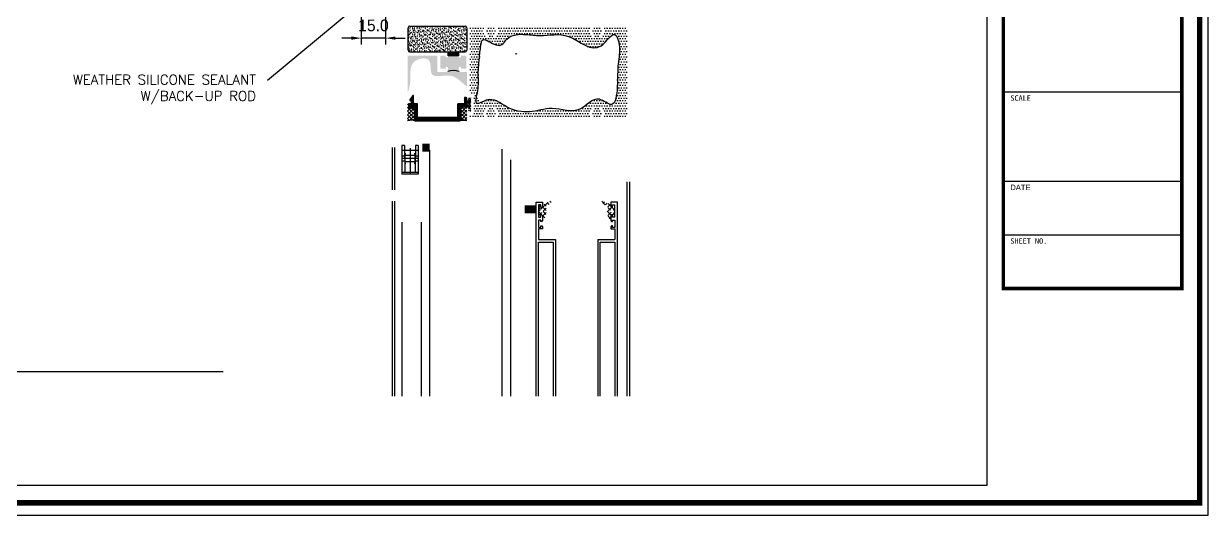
# Model space of a CAD drawing. Header units: millimetres. Extents: x 7297 to 60227, y -7497 to 19324.
# Drawn here: x 22344 to 23072, y 10431 to 10733 of the extents above; entities that cross this region are included whole.
import ezdxf

# ---------------------------------------------------------------- set-up
doc = ezdxf.new("R2010")
doc.units = ezdxf.units.MM
for name, color, linetype in [('NS_CAULKING', 8, 'Continuous'), ('NS_COL_D-GREY', 8, 'Continuous'), ('NS_DIM', 1, 'Continuous'), ('NS_FORM', 7, 'Continuous'), ('NS_TEXT', 2, 'Continuous')]:
    doc.layers.add(name, color=color, linetype=linetype)
doc.styles.add('Expo M', font='Expo M.ttf')
doc.styles.add('style1', font='simplex.shx')
doc.dimstyles.new('N-SPACE', dxfattribs={"dimscale": 4, "dimtxt": 1.8, "dimasz": 1.5, "dimexe": 1, "dimexo": 1, "dimgap": 1, "dimtad": 1, "dimtoh": 1, "dimdec": 1, "dimzin": 1, "dimdsep": 46, "dimtxsty": 'Expo M', "dimcen": 2, "dimclrd": 1, "dimclre": 1, "dimclrt": 2, "dimadec": 1, "dimazin": 0, "dimtfac": 1, "dimtdec": 1, "dimtix": 1, "dimtmove": 1, "dimatfit": 3, "dimfxl": 1, "dimtolj": 1, "dimtzin": 1, "dimarcsym": 0})
pattern_1 = [(45, (-13537.5487, 5776.7303), (-1.122532015, 1.122532015), []), (135, (-13537.5487, 5776.7303), (-1.122532015, -1.122532015), [])]
pattern_2 = [(45, (22001.5755, 9298.0482), (-1.3258252, 1.3258252), []), (135, (22001.5755, 9298.0482), (-1.3258252, -1.3258252), [])]

# ---------------------------------------------------------------- blocks, each defined once
blk = doc.blocks.new('*D398')
at = {"layer": 'NS_DIM', "color": 1, "lineweight": -2, "transparency": 16777216}
for p, q in [((22551.45, 10744.99), (22551.45, 10719.78)), ((22566.45, 10744.99), (22566.45, 10719.78)), ((22545.45, 10723.78), (22539.45, 10723.78)), ((22566.45, 10723.78), (22551.45, 10723.78)), ((22572.45, 10723.78), (22578.45, 10723.78))]:
    blk.add_line(p, q, dxfattribs=at)
at = {"layer": 'NS_DIM', "color": 1, "transparency": 16777216}
for points in [[(22545.45, 10724.78), (22545.45, 10722.78), (22551.45, 10723.78)], [(22572.45, 10724.78), (22572.45, 10722.78), (22566.45, 10723.78)]]:
    blk.add_solid(points, dxfattribs=at)
at = {"layer": 'NS_DIM', "color": 2, "transparency": 16777216, "insert": (22558.95, 10731.56), "char_height": 7.2, "attachment_point": 5, "style": 'Expo M'}
blk.add_mtext('\\A1;15.0', dxfattribs=at)
blk = doc.blocks.new('AL-TEMPLATE')
at = {"color": 8}
for p, q in [((2716.82, 1118.41), (2800.02, 1118.41)), ((2716.82, 1076.81), (2800.02, 1076.81)), ((2716.82, 1051.85), (2800.02, 1051.85))]:
    blk.add_line(p, q, dxfattribs=at)
at = {"color": 7, "ltscale": 2}
blk.add_lwpolyline([(1972.34, 1515.25), (1972.34, 921.25), (2812.34, 921.25), (2812.34, 1515.25)], close=True, dxfattribs=at)
at = {"color": 8}
for points, const_width in [([(1976.34, 1509.45), (2808.34, 1509.45), (2808.34, 927.05), (1976.34, 927.05)], 2.5), ([(2716.82, 1409.8), (2800.02, 1409.8), (2800.02, 1026.89), (2716.82, 1026.89)], 1.66)]:
    blk.add_lwpolyline(points, close=True, dxfattribs=dict(at, const_width=const_width))
at = {"color": 9}
blk.add_lwpolyline([(1984.07, 1501.32), (2709.08, 1501.32), (2709.08, 935.18), (1984.07, 935.18)], close=True, dxfattribs=at)
at = {"color": 8, "width": 438.9675, "attachment_point": 1}
for s, insert, char_height in [('SCALE', (2720.1, 1116.8), 2.556), ('{\\fﾱﾼﾸﾲ|b0|i0|c129|p49;DATE}', (2720.1, 1075.2), 2.5559), ('SHEET NO.', (2720.1, 1050.24), 2.556)]:
    blk.add_mtext(s, dxfattribs=dict(at, insert=insert, char_height=char_height))
blk = doc.blocks.new('*D381')
at = {"layer": 'NS_DIM', "color": 1, "lineweight": -2, "transparency": 16777216}
for p, q in [((22362.45, 10748.99), (22111.74, 10748.99)), ((22115.74, 10742.99), (22115.74, 10524.7)), ((22466.45, 10518.7), (22111.74, 10518.7))]:
    blk.add_line(p, q, dxfattribs=at)
at = {"layer": 'NS_DIM', "color": 1, "transparency": 16777216}
for points in [[(22114.74, 10742.99), (22116.74, 10742.99), (22115.74, 10748.99)], [(22114.74, 10524.7), (22116.74, 10524.7), (22115.74, 10518.7)]]:
    blk.add_solid(points, dxfattribs=at)
at = {"layer": 'NS_DIM', "color": 2, "transparency": 16777216, "insert": (22107.96, 10633.84), "char_height": 7.2, "attachment_point": 5, "rotation": 90, "style": 'Expo M'}
blk.add_mtext('\\A1;WINDOW "DIM"', dxfattribs=at)

msp = doc.modelspace()

# ---------------------------------------------------------------- hatches: boundary and pattern name
at = {"layer": 'NS_CAULKING'}
msp.add_hatch(color=256, dxfattribs=at).paths.add_polyline_path([(22612.86, 10705.44), (22612.86, 10704.99), (22615.66, 10704.99, 0.414214), (22616.16, 10705.49), (22616.16, 10712.49, 0.414214), (22615.66, 10712.99), (22612.86, 10712.99), (22612.86, 10712.54, -1), (22611.36, 10712.54), (22611.36, 10712.99), (22604.86, 10712.99), (22604.86, 10712.54, -1), (22603.36, 10712.54), (22603.36, 10712.99), (22600.66, 10712.99, 0.414214), (22600.16, 10712.49), (22600.16, 10705.49, 0.414214), (22600.66, 10704.99), (22603.36, 10704.99), (22603.36, 10705.44, -1), (22604.86, 10705.44), (22604.86, 10703.74, -0.198912), (22604.64, 10703.21, -0.200897), (22611.58, 10703.21, -0.198912), (22611.36, 10703.74), (22611.36, 10704.99), (22611.36, 10705.44, -1)])
at = {"layer": 'NS_COL_D-GREY'}
h = msp.add_hatch(dxfattribs=at)
h.set_pattern_fill('AR-SAND', color=256, style=0)
h.set_pattern_definition([(37.5, (50082.4595, -442691.8323), (-0.062993358, 1.926823769), [0, -1.52, 0, -1.7, 0, -1.625]), (7.5, (50082.4595, -442691.8323), (1.769776705, 2.822146065), [0, -0.82, 0, -1.37, 0, -0.525]), (327.5, (50081.2295, -442691.8323), (3.114141862, 0.0056590535), [0, -0.5, 0, -1.8, 0, -2.35]), (317.5, (50081.2295, -442691.8323), (3.006126605, 0.877675565), [0, -0.25, 0, -1.18, 0, -1.35])])
edge = h.paths.add_edge_path()
edge.add_arc((22615.3, 10716.3), 1, 270, 360)
edge.add_line((22616.3, 10716.3), (22616.3, 10730.19))
edge.add_arc((22615.3, 10730.19), 1, 0, 90)
edge.add_line((22615.3, 10731.19), (22581.25, 10731.19))
edge.add_arc((22581.25, 10730.19), 1, 90, 180)
edge.add_line((22580.25, 10730.19), (22580.25, 10716.3))
edge.add_arc((22581.25, 10716.3), 1, 180, 270)
edge.add_line((22581.25, 10715.3), (22615.3, 10715.3))
h = msp.add_hatch(dxfattribs=at)
h.set_pattern_fill('DOTS', color=256, style=0)
h.set_pattern_definition([(0, (17335.385, -3078.2718), (0.79375, 1.5875), [0, -1.5875])])
edge = h.paths.add_edge_path(flags=16)
edge.add_spline(control_points=[(22625.34, 10721.37), (22624.85, 10718.62), (22624.09, 10712.1), (22623.39, 10701.47), (22623.09, 10693.65), (22623, 10681.04), (22631.35, 10689.17), (22641.25, 10679.66), (22655.03, 10677.28), (22669.68, 10682.6), (22685.53, 10675.59), (22695.72, 10690.25), (22707.47, 10678.98), (22709.44, 10696.5), (22708.78, 10707.21), (22711.25, 10717.3), (22707.26, 10730.32), (22696.38, 10710.65), (22680.14, 10728.84), (22664.23, 10724.51), (22651.91, 10726.42), (22642.21, 10726.12), (22637.52, 10717.79), (22631.51, 10720.58), (22626.38, 10723.79), (22625.43, 10721.83), (22625.34, 10721.37)], knot_values=[0, 0, 0, 0, 8.363903, 20.005017, 29.990578, 38.123868, 42.18002, 55.775346, 69.953636, 83.874047, 101.000985, 114.398638, 122.462456, 133.741096, 148.243987, 159.952815, 166.607807, 177.571652, 198.479008, 216.031589, 224.605828, 236.724048, 241.361913, 249.492277, 253.598612, 255.01137, 255.01137, 255.01137, 255.01137], degree=3, periodic=0)
edge = h.paths.add_edge_path()
edge.add_arc((22620.16, 10677.79), 0.5, 270.00111, 360.00202)
edge.add_line((22620.66, 10677.79), (22620.66, 10688.19))
edge.add_arc((22620.16, 10688.19), 0.5, 0.00202, 90.00111)
edge.add_line((22620.16, 10688.69), (22618.66, 10688.69))
edge.add_arc((22618.66, 10689.19), 0.5, 180.00071, 270.00111, ccw=False)
edge.add_line((22618.16, 10689.19), (22618.16, 10731.29))
edge.add_line((22618.16, 10731.29), (22626.84, 10731.29))
edge.add_arc((22626.84, 10730.79), 0.5, -28.43689, 90, ccw=False)
edge.add_arc((22631.46, 10728.29), 4.75, 151.56311, 224.67438)
edge.add_arc((22628.79, 10725.65), 1, 224.67438, 404.67438)
edge.add_arc((22631.46, 10728.29), 2.75, -44.6766, 224.67438, ccw=False)
edge.add_arc((22634.12, 10725.65), 1, 135.3234, 270)
edge.add_line((22634.12, 10724.65), (22634.12, 10724.65))
edge.add_arc((22634.12, 10725.65), 1, 270.00058, 315.3234)
edge.add_arc((22631.46, 10728.29), 4.75, 315.3234, 388.43689)
edge.add_arc((22636.07, 10730.79), 0.5, 90, 208.43689, ccw=False)
edge.add_line((22636.07, 10731.29), (22691.84, 10731.29))
edge.add_arc((22691.84, 10730.79), 0.5, -28.43689, 90, ccw=False)
edge.add_arc((22696.46, 10728.29), 4.75, 151.56311, 224.67438)
edge.add_arc((22693.79, 10725.65), 1, 224.67438, 404.67438)
edge.add_arc((22696.46, 10728.29), 2.75, -44.6766, 224.67438, ccw=False)
edge.add_arc((22699.12, 10725.65), 1, 135.3234, 315.3234)
edge.add_arc((22696.46, 10728.29), 4.75, 315.3234, 388.43689)
edge.add_arc((22701.07, 10730.79), 0.5, 90, 208.43689, ccw=False)
edge.add_line((22701.07, 10731.29), (22714.76, 10731.29))
edge.add_line((22714.76, 10731.29), (22714.76, 10674.69))
edge.add_line((22714.76, 10674.69), (22701.07, 10674.69))
edge.add_arc((22701.07, 10675.19), 0.5, 151.56311, 270, ccw=False)
edge.add_arc((22696.46, 10677.69), 4.75, 331.56311, 404.6766)
edge.add_arc((22699.12, 10680.32), 1, 44.6766, 224.6766)
edge.add_arc((22696.46, 10677.69), 2.75, -224.67438, 44.6766, ccw=False)
edge.add_arc((22693.79, 10680.32), 1, 315.32562, 495.32562)
edge.add_arc((22696.46, 10677.69), 4.75, 135.32562, 208.43689)
edge.add_arc((22691.84, 10675.19), 0.5, -90, 28.43689, ccw=False)
edge.add_line((22691.84, 10674.69), (22636.07, 10674.69))
edge.add_arc((22636.07, 10675.19), 0.5, 151.56311, 270, ccw=False)
edge.add_arc((22631.46, 10677.69), 4.75, 331.56311, 404.6766)
edge.add_arc((22634.12, 10680.32), 1, 44.6766, 224.6766)
edge.add_arc((22631.46, 10677.69), 2.75, -224.67438, 44.6766, ccw=False)
edge.add_arc((22628.79, 10680.32), 1, 315.32562, 495.32562)
edge.add_arc((22631.46, 10677.69), 4.75, 135.32562, 208.43689)
edge.add_arc((22626.84, 10675.19), 0.5, -90, 28.43689, ccw=False)
edge.add_line((22626.84, 10674.69), (22618.66, 10674.69))
edge.add_arc((22618.66, 10675.19), 0.5, 180, 270, ccw=False)
edge.add_line((22618.16, 10675.19), (22618.16, 10676.79))
edge.add_arc((22618.66, 10676.79), 0.5, 90.00111, 180, ccw=False)
edge.add_line((22618.66, 10677.29), (22620.16, 10677.29))
edge = h.paths.add_edge_path()
edge.add_line((22617.46, 10686.99), (22617.46, 10684.99))
edge.add_line((22618.96, 10686.99), (22617.46, 10686.99))
edge.add_line((22618.96, 10678.99), (22618.96, 10686.99))
edge.add_line((22617.46, 10678.99), (22618.96, 10678.99))
edge.add_line((22617.46, 10680.99), (22617.46, 10678.99))
h = msp.add_hatch(dxfattribs=at)
h.set_pattern_fill('AR-SAND', color=256, scale=0.5, style=0)
h.set_pattern_definition([(37.5, (38972.8013, -446790.39), (-0.031496679, 0.9634118845), [0, -0.76, 0, -0.85, 0, -0.8125]), (7.5, (38972.8013, -446790.39), (0.8848883526, 1.4110730326), [0, -0.41, 0, -0.685, 0, -0.2625]), (327.5, (38972.1863, -446790.39), (1.5570709309, 0.0028295268), [0, -0.25, 0, -0.9, 0, -1.175]), (317.5, (38972.1863, -446790.39), (1.5030633023, 0.4388377825), [0, -0.125, 0, -0.59, 0, -0.675])])
edge = h.paths.add_edge_path()
edge.add_arc((22597.65, 10712.49), 0.5, 0, 90, ccw=False)
edge.add_line((22598.15, 10712.49), (22598.15, 10703.49))
edge.add_arc((22598.65, 10703.49), 0.5, 180, 270)
edge.add_line((22598.65, 10702.99), (22604.1, 10702.99))
edge.add_arc((22604.1, 10703.74), 0.75, 270, 360)
edge.add_line((22604.85, 10703.74), (22604.85, 10705.44))
edge.add_arc((22604.1, 10705.44), 0.75, 0, 180)
edge.add_line((22603.35, 10705.44), (22603.35, 10704.99))
edge.add_line((22603.35, 10704.99), (22600.65, 10704.99))
edge.add_arc((22600.65, 10705.49), 0.5, 180, 270, ccw=False)
edge.add_line((22600.15, 10705.49), (22600.15, 10712.49))
edge.add_arc((22600.65, 10712.49), 0.5, 90, 180, ccw=False)
edge.add_line((22600.65, 10712.99), (22603.35, 10712.99))
edge.add_line((22603.35, 10712.99), (22603.35, 10712.54))
edge.add_arc((22604.1, 10712.54), 0.75, 180, 360)
edge.add_line((22604.85, 10712.54), (22604.85, 10712.99))
edge.add_line((22604.85, 10712.99), (22611.36, 10712.99))
edge.add_line((22611.36, 10712.99), (22611.36, 10712.54))
edge.add_arc((22612.11, 10712.54), 0.75, 180, 360)
edge.add_line((22612.86, 10712.54), (22612.86, 10712.99))
edge.add_line((22612.86, 10712.99), (22615.66, 10712.99))
edge.add_arc((22615.66, 10712.49), 0.5, 0, 90, ccw=False)
edge.add_line((22616.16, 10712.49), (22616.16, 10705.49))
edge.add_arc((22615.66, 10705.49), 0.5, -90, 0, ccw=False)
edge.add_line((22615.66, 10704.99), (22612.86, 10704.99))
edge.add_line((22612.86, 10704.99), (22612.86, 10705.44))
edge.add_arc((22612.11, 10705.44), 0.75, 360, 540)
edge.add_line((22611.36, 10705.44), (22611.36, 10704.99))
edge.add_line((22611.36, 10704.99), (22611.36, 10703.74))
edge.add_arc((22612.11, 10703.74), 0.75, 180, 270)
edge.add_line((22612.11, 10702.99), (22615.96, 10702.99))
edge.add_arc((22615.96, 10702.49), 0.5, 0.00236, 90, ccw=False)
edge.add_line((22616.46, 10702.49), (22616.46, 10693.9))
edge.add_spline(control_points=[(22616.45, 10693.9), (22614.89, 10695.26), (22612.46, 10697.37), (22608.34, 10700.55), (22602.74, 10701.19), (22592.3, 10698.75), (22596.1, 10712.93), (22579.77, 10710.25), (22582.77, 10698.37), (22580.7, 10692.17), (22579.96, 10689.93)], knot_values=[0.006345, 0.006345, 0.006345, 0.006345, 6.244667, 9.750719, 15.185216, 23.6789, 32.504152, 41.489691, 54.23012, 61.388626, 61.388626, 61.388626, 61.388626], degree=3, periodic=0)
edge.add_line((22579.96, 10689.93), (22579.96, 10712.99))
edge.add_line((22579.96, 10712.99), (22597.65, 10712.99))
h = msp.add_hatch(dxfattribs=at)
h.set_pattern_fill('ANSI31', color=256, scale=3, angle=315, style=0)
h.set_pattern_definition([(0, (58084.2654, 471887.4375), (1e-16, -0.375), [])])
h.paths.add_polyline_path([(22611.33, 10712.99), (22604.98, 10712.99), (22604.98, 10714.99), (22607.86, 10714.99), (22608.16, 10714.69), (22608.45, 10714.99), (22611.33, 10714.99)])
h = msp.add_hatch(dxfattribs=at)
h.set_pattern_fill('ANSI31', color=256, scale=0.2, style=0)
h.set_pattern_definition([(45, (-13537.5487, 5776.73026), (-0.449012806, 0.449012806), [])])
h.paths.add_polyline_path([(22612.16, 10672.99, 0.414213), (22612.66, 10673.49), (22612.66, 10680.99, -0.414213), (22613.16, 10681.49), (22617.76, 10681.49), (22617.76, 10681.99), (22616.46, 10682.99), (22616.46, 10683.49, -0.414214), (22616.96, 10683.99), (22618.16, 10683.99, 1), (22618.16, 10684.99), (22616.97, 10684.99, -0.426008), (22616.45, 10685.49), (22616.45, 10686.75, 0.37528), (22615.96, 10687.19), (22614.96, 10687.19), (22614.96, 10683.99, -0.414214), (22614.46, 10683.49), (22611.16, 10683.49, 0.414213), (22610.66, 10682.99), (22610.66, 10675.49, -0.414213), (22610.16, 10674.99), (22586.65, 10674.99, -0.414214), (22586.15, 10675.49), (22586.15, 10682.99, 0.414214), (22585.65, 10683.49), (22584.16, 10683.49, -0.414214), (22583.66, 10683.99), (22583.66, 10688.49), (22583.16, 10688.49), (22581.36, 10685.79), (22581.36, 10685.49), (22581.86, 10685.49, -0.414214), (22582.16, 10685.19), (22582.16, 10683.99, -0.414214), (22581.66, 10683.49), (22580.45, 10683.49), (22580.45, 10680.99), (22583.65, 10680.99, -0.414214), (22584.15, 10680.49), (22584.15, 10673.49, 0.414214), (22584.65, 10672.99)])
h = msp.add_hatch(dxfattribs=at)
h.set_pattern_fill('ANSI37', color=256, scale=0.5, style=0)
h.set_pattern_definition(pattern_1)
h.paths.add_polyline_path([(22584.15, 10680.49, 0.414214), (22583.65, 10680.99), (22580.45, 10680.99), (22580.45, 10683.29), (22579.95, 10683.29), (22579.95, 10672.99, -0.133993), (22584.4, 10673.06, -0.26546), (22584.15, 10673.49)])
h = msp.add_hatch(dxfattribs=at)
h.set_pattern_fill('ANSI37', color=256, scale=0.5, style=0)
h.set_pattern_definition(pattern_1)
h.paths.add_polyline_path([(22616.45, 10680.49, -1), (22617.45, 10680.49), (22617.45, 10678.99), (22618.95, 10678.99), (22618.95, 10686.99), (22617.45, 10686.99), (22617.45, 10685.49, -0.402517), (22616.97, 10684.99), (22618.16, 10684.99, -1), (22618.16, 10683.99), (22616.96, 10683.99, 0.414214), (22616.46, 10683.49), (22616.46, 10682.99), (22617.76, 10681.99), (22617.76, 10681.49), (22613.16, 10681.49, 0.414213), (22612.66, 10680.99), (22612.66, 10673.49, -0.323396), (22612.32, 10673.01, -0.080089), (22616.45, 10672.99)])
h = msp.add_hatch(dxfattribs=at)
h.set_pattern_fill('ANSI37', color=256, scale=15, style=0)
h.set_pattern_definition(pattern_2)
edge = h.paths.add_edge_path(flags=16)
edge.add_arc((22661.8, 10618.38), 0.3, 70.12924, 180)
edge.add_line((22661.5, 10618.38), (22661.5, 10616.64))
edge.add_arc((22661.8, 10616.64), 0.3, 180, 289.87076)
edge.add_arc((22659.15, 10623.99), 8.12, 289.87076, 298.29301)
edge.add_arc((22662.56, 10617.51), 0.8, 303.16009, 416.83991)
edge.add_arc((22659.15, 10611.03), 8.12, 61.70699, 70.12924)
edge = h.paths.add_edge_path()
edge.add_arc((22664.94, 10619.84), 0.3, 133.03891, 260.40593, ccw=False)
edge.add_line((22664.74, 10620.06), (22668.49, 10622.91))
edge.add_arc((22668.15, 10623.28), 0.5, 313.04826, 486.98223)
edge.add_line((22667.85, 10623.68), (22663.24, 10621.48))
edge.add_arc((22663.46, 10621.03), 0.5, 115.7063, 180)
edge.add_line((22662.96, 10621.03), (22662.96, 10620.24))
edge.add_line((22662.96, 10620.24), (22662.46, 10619.74))
edge.add_line((22662.46, 10619.74), (22661.8, 10619.74))
edge.add_line((22661.8, 10619.74), (22661.58, 10620.59))
edge.add_arc((22661.29, 10620.51), 0.3, 14.99972, 150.0003)
edge.add_line((22661.03, 10620.66), (22660.8, 10620.26))
edge.add_arc((22661.06, 10620.11), 0.3, 150, 180)
edge.add_line((22660.76, 10620.11), (22660.76, 10615.15))
edge.add_arc((22661.06, 10615.15), 0.3, 180, 230)
edge.add_line((22660.86, 10614.92), (22661.26, 10614.58))
edge.add_arc((22661.46, 10614.81), 0.3, 230, 360)
edge.add_line((22661.76, 10614.81), (22661.76, 10614.91))
edge.add_line((22661.76, 10614.91), (22661.76, 10615.24))
edge.add_line((22661.76, 10615.24), (22662.46, 10615.24))
edge.add_line((22662.46, 10615.24), (22662.96, 10614.74))
edge.add_line((22662.96, 10614.74), (22662.96, 10612.51))
edge.add_line((22662.96, 10612.51), (22663, 10612.51))
edge.add_arc((22663, 10614.01), 1.5, 270, 340.56657)
edge.add_arc((22645.55, 10620.16), 20, 340.56657, 348.39938)
edge.add_line((22665.14, 10616.14), (22665.14, 10619.25))
edge.add_arc((22664.84, 10619.25), 0.3, 0, 80.40593)
h = msp.add_hatch(dxfattribs=at)
h.set_pattern_fill('ANSI37', color=256, scale=15, style=0)
h.set_pattern_definition(pattern_2)
edge = h.paths.add_edge_path(flags=16)
edge.add_arc((22706.11, 10618.38), 0.3, 0, 109.87076)
edge.add_arc((22708.77, 10611.03), 8.12, 109.87076, 118.29301)
edge.add_arc((22705.36, 10617.51), 0.8, 123.16009, 236.83991)
edge.add_arc((22708.77, 10623.99), 8.12, 241.70699, 250.12924)
edge.add_arc((22706.11, 10616.64), 0.3, 250.12924, 360)
edge.add_line((22706.41, 10616.64), (22706.41, 10618.38))
edge = h.paths.add_edge_path()
edge.add_arc((22702.97, 10619.84), 0.3, -80.40593, 46.96109, ccw=False)
edge.add_arc((22703.07, 10619.25), 0.3, 99.59407, 180)
edge.add_line((22702.77, 10619.25), (22702.77, 10616.14))
edge.add_arc((22722.36, 10620.16), 20, 191.60062, 199.43343)
edge.add_arc((22704.92, 10614.01), 1.5, 199.43343, 270)
edge.add_line((22704.92, 10612.51), (22704.96, 10612.51))
edge.add_line((22704.96, 10612.51), (22704.96, 10614.74))
edge.add_line((22704.96, 10614.74), (22705.46, 10615.24))
edge.add_line((22705.46, 10615.24), (22706.16, 10615.24))
edge.add_line((22706.16, 10615.24), (22706.16, 10614.91))
edge.add_line((22706.16, 10614.91), (22706.16, 10614.81))
edge.add_arc((22706.46, 10614.81), 0.3, 180, 310)
edge.add_line((22706.65, 10614.58), (22707.05, 10614.92))
edge.add_arc((22706.86, 10615.15), 0.3, 310, 360)
edge.add_line((22707.16, 10615.15), (22707.16, 10620.11))
edge.add_arc((22706.86, 10620.11), 0.3, 0, 30)
edge.add_line((22707.12, 10620.26), (22706.89, 10620.66))
edge.add_arc((22706.63, 10620.51), 0.3, 29.9997, 165.00028)
edge.add_line((22706.34, 10620.59), (22706.11, 10619.74))
edge.add_line((22706.11, 10619.74), (22705.46, 10619.74))
edge.add_line((22705.46, 10619.74), (22704.96, 10620.24))
edge.add_line((22704.96, 10620.24), (22704.96, 10621.03))
edge.add_arc((22704.46, 10621.03), 0.5, 0, 64.2937)
edge.add_line((22704.67, 10621.48), (22700.07, 10623.68))
edge.add_arc((22699.77, 10623.28), 0.5, 53.01777, 226.95174)
edge.add_line((22699.43, 10622.91), (22703.18, 10620.06))

# ---------------------------------------------------------------- linework, layer by layer
at = {"layer": 'NS_CAULKING'}
msp.add_arc((22646.69, 10714.45), 0.462, 202.5, 337.5, dxfattribs=at)
at = {"layer": 'NS_COL_D-GREY'}
for p, q in [((22580.25, 10716.3), (22580.25, 10730.19)), ((22581.25, 10731.19), (22615.3, 10731.19)), ((22616.3, 10730.19), (22616.3, 10716.3)), ((22581.25, 10715.3), (22615.3, 10715.3)), ((22570.46, 10656.49), (22570.46, 10630.52)), ((22571.96, 10656.49), (22571.96, 10630.59)), ((22578.12, 10657.81), (22576.39, 10657.81)), ((22576.39, 10657.81), (22576.39, 10640.09)), ((22586.52, 10654.78), (22576.39, 10654.78)), ((22578.12, 10657.81), (22578.27, 10641.1)), ((22578.93, 10652.75), (22578.37, 10652.75)), ((22578.37, 10646.67), (22578.37, 10652.75)), ((22581.46, 10656.09), (22581.46, 10640.09)), ((22584.55, 10652.64), (22583.99, 10652.64)), ((22584.55, 10646.67), (22584.55, 10652.75)), ((22584.79, 10657.81), (22584.65, 10641.1)), ((22586.52, 10657.81), (22584.79, 10657.81)), ((22586.52, 10657.81), (22586.52, 10640.09)), ((22593.46, 10658.39), (22589.15, 10658.39)), ((22593.46, 10657.89), (22589.15, 10657.89)), ((22593.46, 10657.39), (22589.15, 10657.39)), ((22593.46, 10656.89), (22589.15, 10656.89)), ((22593.46, 10656.39), (22589.15, 10656.39)), ((22593.46, 10655.89), (22589.15, 10655.89)), ((22593.46, 10655.39), (22589.15, 10655.39)), ((22593.46, 10654.89), (22589.15, 10654.89)), ((22593.46, 10654.39), (22589.15, 10654.39)), ((22593.46, 10654.99), (22593.46, 10503.7)), ((22638.15, 10503.7), (22638.15, 10655.49)), ((22578.18, 10651.23), (22576.39, 10651.23)), ((22586.52, 10649.71), (22576.39, 10649.71)), ((22578.2, 10648.19), (22576.39, 10648.19)), ((22584.55, 10651.74), (22578.37, 10651.74)), ((22584.55, 10647.68), (22578.37, 10647.68)), ((22578.93, 10646.67), (22578.37, 10646.67)), ((22584.55, 10646.67), (22583.99, 10646.67)), ((22586.52, 10648.19), (22584.71, 10648.19)), ((22586.52, 10651.23), (22584.74, 10651.23)), ((22643.46, 10503.7), (22643.46, 10648.99)), ((22586.52, 10641.1), (22576.39, 10641.1)), ((22586.52, 10640.09), (22576.39, 10640.09)), ((22714.86, 10635.49), (22714.86, 10503.7)), ((22716.46, 10635.49), (22716.46, 10503.7)), ((22570.46, 10623.65), (22570.46, 10503.7)), ((22571.96, 10623.59), (22571.96, 10503.7)), ((22658.96, 10622.99), (22662.96, 10622.99)), ((22658.96, 10503.7), (22658.96, 10622.99)), ((22662.96, 10622.99), (22662.96, 10620.24)), ((22708.96, 10622.99), (22704.96, 10622.99)), ((22704.96, 10622.99), (22704.96, 10620.24)), ((22708.96, 10503.7), (22708.96, 10622.99)), ((22658.96, 10620.49), (22652.15, 10620.49)), ((22658.96, 10619.99), (22652.15, 10619.99)), ((22658.96, 10619.49), (22652.15, 10619.49)), ((22658.96, 10618.99), (22652.15, 10618.99)), ((22658.96, 10618.49), (22652.15, 10618.49)), ((22658.96, 10617.99), (22652.15, 10617.99)), ((22658.96, 10617.49), (22652.15, 10617.49)), ((22658.96, 10616.99), (22652.15, 10616.99)), ((22658.96, 10616.49), (22652.15, 10616.49)), ((22660.46, 10621.24), (22660.46, 10613.74)), ((22661.96, 10621.24), (22660.46, 10621.24)), ((22661.96, 10619.74), (22661.96, 10621.24)), ((22662.46, 10619.74), (22661.96, 10619.74)), ((22662.96, 10620.24), (22662.46, 10619.74)), ((22704.96, 10620.24), (22705.46, 10619.74)), ((22705.46, 10619.74), (22705.96, 10619.74)), ((22705.96, 10619.74), (22705.96, 10621.24)), ((22705.96, 10621.24), (22707.46, 10621.24)), ((22707.46, 10613.74), (22707.46, 10621.24)), ((22576.46, 10610.69), (22576.46, 10503.7)), ((22588.46, 10503.7), (22588.46, 10610.69)), ((22660.46, 10613.74), (22661.96, 10613.74)), ((22660.56, 10611.99), (22660.56, 10607.49)), ((22661.96, 10611.99), (22660.56, 10611.99)), ((22661.96, 10615.24), (22662.46, 10615.24)), ((22661.96, 10613.74), (22661.96, 10615.24)), ((22661.96, 10611.14), (22661.96, 10611.99)), ((22662.46, 10611.14), (22661.96, 10611.14)), ((22661.96, 10608.34), (22662.46, 10608.34)), ((22661.96, 10607.49), (22661.96, 10608.34)), ((22662.46, 10615.24), (22662.96, 10614.74)), ((22662.96, 10611.64), (22662.46, 10611.14)), ((22662.46, 10608.34), (22662.96, 10607.84)), ((22662.96, 10614.74), (22662.96, 10611.64)), ((22705.46, 10615.24), (22704.96, 10614.74)), ((22704.96, 10614.74), (22704.96, 10611.64)), ((22704.96, 10611.64), (22705.46, 10611.14)), ((22705.46, 10608.34), (22704.96, 10607.84)), ((22705.96, 10615.24), (22705.46, 10615.24)), ((22705.46, 10611.14), (22705.96, 10611.14)), ((22705.96, 10608.34), (22705.46, 10608.34)), ((22705.96, 10613.74), (22705.96, 10615.24)), ((22707.46, 10613.74), (22705.96, 10613.74)), ((22705.96, 10611.99), (22707.36, 10611.99)), ((22705.96, 10611.14), (22705.96, 10611.99)), ((22705.96, 10607.49), (22705.96, 10608.34)), ((22707.36, 10611.99), (22707.36, 10607.49)), ((22660.56, 10607.49), (22661.96, 10607.49)), ((22660.56, 10606.49), (22660.56, 10599.99)), ((22662.96, 10606.49), (22660.56, 10606.49)), ((22662.96, 10607.84), (22662.96, 10606.49)), ((22704.96, 10607.84), (22704.96, 10606.49)), ((22704.96, 10606.49), (22707.36, 10606.49)), ((22707.36, 10607.49), (22705.96, 10607.49)), ((22707.36, 10606.49), (22707.36, 10599.99)), ((22660.56, 10599.99), (22670.96, 10599.99)), ((22660.56, 10503.7), (22660.56, 10598.29)), ((22660.56, 10598.29), (22669.46, 10598.29)), ((22669.46, 10598.29), (22669.46, 10503.7)), ((22670.96, 10599.99), (22670.96, 10503.7)), ((22696.96, 10599.99), (22696.96, 10503.7)), ((22696.96, 10599.99), (22707.36, 10599.99)), ((22698.46, 10598.29), (22707.36, 10598.29)), ((22698.46, 10503.7), (22698.46, 10598.29)), ((22707.36, 10598.29), (22707.36, 10503.7))]:
    msp.add_line(p, q, dxfattribs=at)
msp.add_lwpolyline([(22611.33, 10712.99), (22604.98, 10712.99), (22604.98, 10714.99), (22607.86, 10714.99), (22608.16, 10714.69), (22608.45, 10714.99), (22611.33, 10714.99)], close=True, dxfattribs=at)
msp.add_lwpolyline([(22586.15, 10682.99, 0.414214), (22585.65, 10683.49), (22584.16, 10683.49, -0.414214), (22583.66, 10683.99), (22583.66, 10688.49), (22583.16, 10688.49), (22581.36, 10685.79), (22581.36, 10685.49), (22581.86, 10685.49, -0.414214), (22582.16, 10685.19), (22582.16, 10683.99, -0.414214), (22581.66, 10683.49), (22580.45, 10683.49), (22580.45, 10680.99), (22583.65, 10680.99, -0.414214), (22584.15, 10680.49), (22584.15, 10673.49, 0.414214), (22584.65, 10672.99), (22612.16, 10672.99, 0.414213), (22612.66, 10673.49), (22612.66, 10680.99, -0.414213), (22613.16, 10681.49), (22617.76, 10681.49), (22617.76, 10681.99), (22616.46, 10682.99), (22616.46, 10683.49, -0.414214), (22616.96, 10683.99), (22618.16, 10683.99, 1), (22618.16, 10684.99), (22616.96, 10684.99, -0.414214), (22616.46, 10685.49), (22616.46, 10686.69, 0.414214), (22615.96, 10687.19), (22614.96, 10687.19), (22614.96, 10683.99, -0.414214), (22614.46, 10683.49), (22611.16, 10683.49, 0.414213), (22610.66, 10682.99), (22610.66, 10675.49, -0.414213), (22610.16, 10674.99), (22586.65, 10674.99, -0.414214), (22586.15, 10675.49)], format="xyb", close=True, dxfattribs=at)
for centre, radius, start, end in [((22581.25, 10730.19), 1, 90, 180), ((22615.3, 10730.19), 1, 0, 90), ((22581.25, 10716.3), 1, 180, 270), ((22615.3, 10716.3), 1, 270, 0), ((22608.11, 10694.92), 8.98, 67.28131, 112.71869), ((22582.3, 10664.87), 8.45, 73.84052, 106.15405), ((22614.31, 10660.16), 13, 80.4913, 99.5087)]:
    msp.add_arc(centre, radius, start, end, dxfattribs=at)
at = {"layer": 'NS_COL_D-GREY', "start_tangent": (-0.177894, -0.98405), "end_tangent": (-0.177894, -0.98405)}
msp.add_spline([(22625.34, 10721.37), (22624.26, 10713.07), (22623.43, 10701.46), (22623.1, 10691.48), (22622.69, 10683.52), (22628.25, 10685.59), (22641.2, 10681.44), (22655.07, 10678.51), (22668.85, 10680.5), (22685.97, 10680.17), (22697.92, 10686.22), (22705.31, 10682.99), (22708.88, 10693.69), (22709.47, 10708.18), (22710.05, 10719.87), (22707.48, 10726.01), (22699.01, 10719.04), (22678.93, 10724.85), (22661.38, 10725.36), (22652.84, 10726.02), (22641.05, 10723.2), (22637.9, 10719.8), (22629.97, 10721.63), (22625.99, 10722.62), (22625.34, 10721.37)], degree=3, dxfattribs=at)

# ---------------------------------------------------------------- block references
at = {"layer": 'NS_FORM', "xscale": 1.32, "yscale": 1.32, "zscale": 1.32}
msp.add_blockref('AL-TEMPLATE', (19360.14, 9214.47), dxfattribs=at)

# ---------------------------------------------------------------- texts
at = {"layer": 'NS_TEXT', "insert": (22339.07, 10701.25), "char_height": 6, "width": 147.6327, "attachment_point": 1, "style": 'style1'}
msp.add_mtext('\\pxqr;WEATHER SILICONE SEALANT\\PW/BACK-UP ROD', dxfattribs=at)

# ---------------------------------------------------------------- dimensions: what is measured, and where the dimension line sits
at = {"layer": 'NS_DIM'}
dim = msp.add_linear_dim(base=(22115.74, 10518.7), p1=(22366.45, 10748.99), p2=(22470.45, 10518.7), angle=270, text='WINDOW "DIM"', dimstyle='N-SPACE', dxfattribs=at)
dim.commit()
dim.dimension.update_dxf_attribs({"geometry": '*D381', "text_midpoint": (22107.96, 10633.84)})
dim = msp.add_linear_dim(base=(22551.45, 10723.78), p1=(22566.45, 10748.99), p2=(22551.45, 10748.99), angle=180, dimstyle='N-SPACE', dxfattribs=at)
dim.commit()
dim.dimension.update_dxf_attribs({"geometry": '*D398', "text_midpoint": (22558.95, 10723.78), "dimtype": 128})

# ---------------------------------------------------------------- leaders
msp.add_leader([(22558.17, 10751.24), (22493.72, 10697.77)], dimstyle='N-SPACE', dxfattribs=at)

doc.saveas('drawing.dxf')
